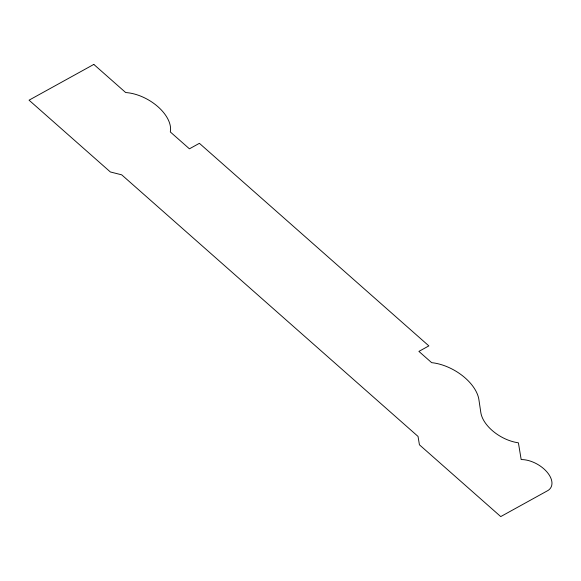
<?xml version="1.0" encoding="UTF-8"?>
<svg xmlns="http://www.w3.org/2000/svg" width="581" height="581" viewBox="0 0 581 581"><rect width="100%" height="100%" fill="white"/><g stroke="black" fill="none" stroke-linecap="round" stroke-linejoin="round"><path stroke-width="0.87" d="M93.817 64.411L29.05 100.172L110.361 171.961L121.719 174.837L418.037 436.425L419.431 444.806L500.742 516.589L548.065 490.451A23.225 13.552 29.7 0 0 546.837 471.837A23.225 13.552 29.7 0 0 521.179 459.564L518.397 442.809A32.267 18.832 29.7 0 1 480.828 412.568L478.911 399.692A39.326 22.95 29.7 0 0 431.647 362.653L418.901 351.396L428.865 345.898L199.392 143.318L189.428 148.823L170.306 131.938A35.899 20.952 29.7 0 0 125.685 92.546L93.817 64.411"/></g></svg>
